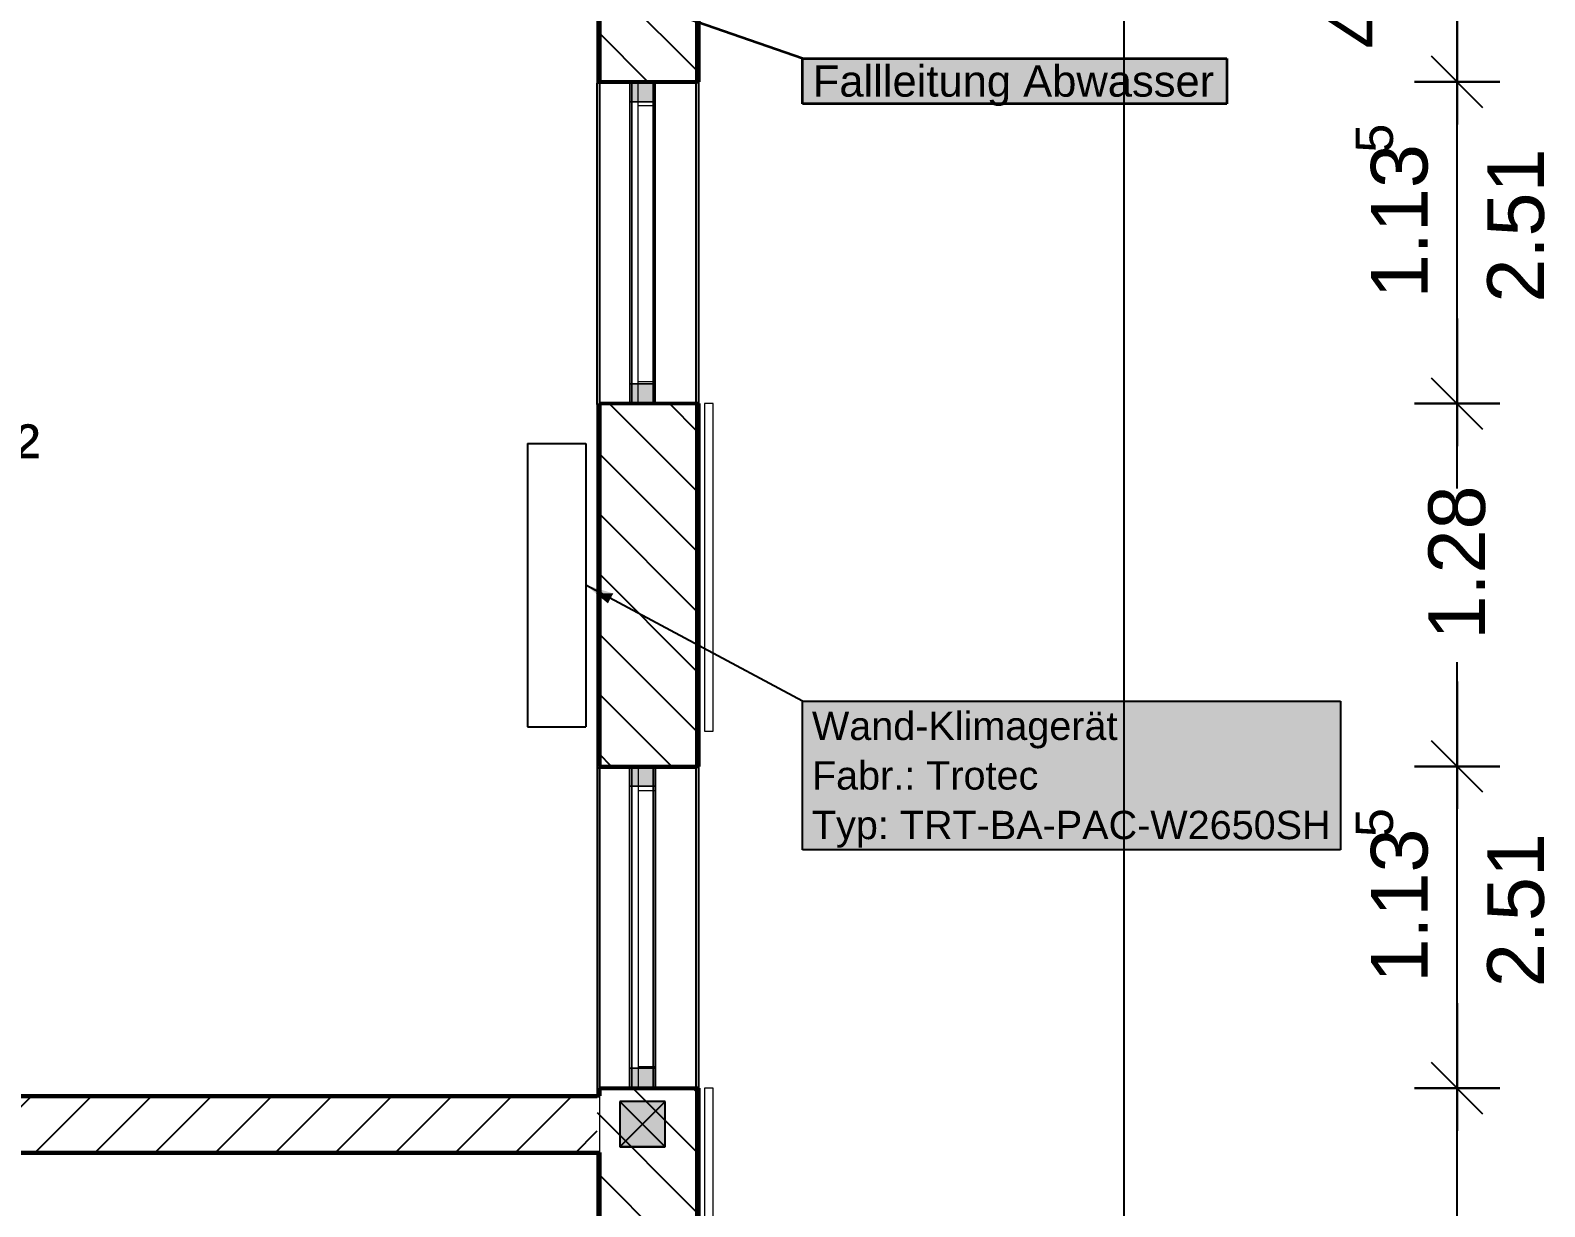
# Model space of a CAD drawing. Extents: x 0 to 756, y -25 to 420.
# Drawn here: x 347.2 to 454.2, y 146.4 to 229.4 of the extents above; entities that cross this region are included whole.
import ezdxf
from ezdxf.lldxf.tags import DXFTag

# ---------------------------------------------------------------- set-up
doc = ezdxf.new("R2010")
doc.units = 0
doc.layers.get('0').update_dxf_attribs({"lineweight": 25})
doc.layers.get('DEFPOINTS').update_dxf_attribs({"lineweight": 25})
for name, color, linetype, lineweight in [('A_Aussenwand', 7, 'Continuous', 25), ('A_Fenster', 7, 'Continuous', 25), ('A_Innenwand', 7, 'Continuous', 25), ('Allgemein01', 7, 'Continuous', 13), ('Fenster', 7, 'Continuous', 13), ('Fensterbank', 7, 'Continuous', 13), ('Fensterbrüstung', 7, 'Continuous', 13), ('H_Heizung', 7, 'Continuous', 25), ('Möblierung', 7, 'Continuous', 13), ('S_Text', 7, 'Continuous', 35), ('Standard', 7, 'Continuous', 25), ('Stütze Holz', 7, 'Continuous', 13), ('Verschattung', 7, 'Continuous', 13), ('Wand Holz nicht tragend', 7, 'Continuous', 13), ('Wand Holz tragend', 7, 'Continuous', 13)]:
    doc.layers.add(name, color=color, linetype=linetype, lineweight=lineweight)
doc.layers.add('A_Geschossdecke', color=7, linetype='Continuous', lineweight=25, true_color=0x008080)
doc.layers.add('Raum', color=250, linetype='Continuous', lineweight=13, true_color=0x333333)
doc.styles.get("Standard").update_dxf_attribs({"font": 'arial.ttf'})
tags = doc.linetypes.add('fein_strichliert', pattern=[4, 1, -2, 1]).pattern_tags.tags
tags[8:9] = [DXFTag(74, 4), DXFTag(75, 0), DXFTag(340, '0'), DXFTag(46, 0.0), DXFTag(50, 0.0), DXFTag(44, 0.0), DXFTag(45, 0.0)]
tags[6:7] = [DXFTag(74, 4), DXFTag(75, 0), DXFTag(340, '0'), DXFTag(46, 0.0), DXFTag(50, 0.0), DXFTag(44, 0.0), DXFTag(45, 0.0)]
tags[4:5] = [DXFTag(74, 4), DXFTag(75, 0), DXFTag(340, '0'), DXFTag(46, 0.0), DXFTag(50, 0.0), DXFTag(44, 0.0), DXFTag(45, 0.0)]
tags = doc.linetypes.add('PUNKT2_S9', pattern=[0.1, 0, -0.1]).pattern_tags.tags
tags[6:7] = [DXFTag(74, 4), DXFTag(75, 0), DXFTag(340, '0'), DXFTag(46, 1.0), DXFTag(50, 0.0), DXFTag(44, 0.0), DXFTag(45, 0.0)]
tags[4:5] = [DXFTag(74, 4), DXFTag(75, 0), DXFTag(340, '0'), DXFTag(46, 1.0), DXFTag(50, 0.0), DXFTag(44, 0.0), DXFTag(45, 0.0)]
tags = doc.linetypes.add('VERDECKT2_S2', pattern=[0.27, 0.2, -0.07]).pattern_tags.tags
tags[6:7] = [DXFTag(74, 4), DXFTag(75, 0), DXFTag(340, '0'), DXFTag(46, 1.0), DXFTag(50, 0.0), DXFTag(44, 0.0), DXFTag(45, 0.0)]
tags[4:5] = [DXFTag(74, 4), DXFTag(75, 0), DXFTag(340, '0'), DXFTag(46, 1.0), DXFTag(50, 0.0), DXFTag(44, 0.0), DXFTag(45, 0.0)]

# ---------------------------------------------------------------- blocks, each defined once
blk = doc.blocks.new('Referenz-A01I5XF3IE')
at = {"layer": 'Allgemein01', "color": 0, "linetype": 'VERDECKT2_S2', "lineweight": -2, "ltscale": 0.25}
blk.add_line((424.49, 414.36), (424.49, 52.45), dxfattribs=at)
at = {"layer": 'Allgemein01', "color": 0}
blk.add_line((387.46, 38.48), (387.46, 384.77), dxfattribs=at)
at = {"layer": 'DEFPOINTS', "color": 0, "linetype": 'Continuous', "lineweight": -2, "ltscale": 0.25}
for p, q in [((394.47, 225.8), (394.47, 225.8)), ((394.47, 225.8), (394.47, 225.8)), ((448.02, 225.8), (448.02, 225.8)), ((394.47, 203.09), (394.47, 203.09)), ((394.47, 203.09), (394.47, 203.09)), ((448.02, 203.09), (448.02, 203.09)), ((394.47, 177.48), (394.47, 177.48)), ((394.47, 177.48), (394.47, 177.48)), ((448.02, 177.48), (448.02, 177.48)), ((387.46, 154.21), (387.46, 154.21)), ((387.46, 154.21), (387.46, 154.21)), ((394.47, 154.77), (394.47, 154.77)), ((394.47, 154.77), (394.47, 154.77)), ((448.02, 154.77), (448.02, 154.77)), ((387.46, 150.21), (387.46, 150.21)), ((387.46, 150.21), (387.46, 150.21)), ((387.46, 150.21), (387.46, 150.21))]:
    blk.add_line(p, q, dxfattribs=at)
at = {"layer": 'DEFPOINTS', "color": 0, "linetype": 'Continuous', "lineweight": 18, "ltscale": 0.18}
for p, q in [((387.46, 154.21), (387.46, 154.21)), ((387.46, 154.21), (387.46, 154.21)), ((387.46, 150.21), (387.46, 150.21))]:
    blk.add_line(p, q, dxfattribs=at)
at = {"layer": 'Fenster', "color": 0, "linetype": 'Continuous', "ltscale": 0.13}
for p, q in [((389.56, 225.8), (389.56, 224.4)), ((391.4, 225.8), (389.56, 225.8)), ((391.4, 224.4), (391.4, 225.8)), ((389.56, 224.4), (391.4, 224.4)), ((389.56, 224.4), (389.56, 204.49)), ((391.4, 224.4), (389.56, 224.4)), ((391.4, 204.49), (391.4, 224.4)), ((389.56, 204.49), (389.56, 203.09)), ((391.4, 204.49), (389.56, 204.49)), ((389.56, 204.49), (391.4, 204.49)), ((391.4, 203.09), (391.4, 204.49)), ((389.56, 203.09), (391.4, 203.09)), ((389.56, 176.08), (389.56, 177.48)), ((389.56, 177.48), (391.4, 177.48)), ((391.4, 177.48), (391.4, 176.08)), ((391.4, 176.08), (389.56, 176.08)), ((389.56, 156.17), (389.56, 176.08)), ((389.56, 176.08), (391.4, 176.08)), ((391.4, 176.08), (391.4, 156.17)), ((389.56, 154.77), (389.56, 156.17)), ((389.56, 156.17), (391.4, 156.17)), ((391.4, 156.17), (389.56, 156.17)), ((391.4, 156.17), (391.4, 154.77)), ((391.4, 154.77), (389.56, 154.77))]:
    blk.add_line(p, q, dxfattribs=at)
for points in [[(389.56, 224.4), (391.4, 225.8), (389.56, 225.8)], [(389.56, 224.4), (391.4, 224.4), (391.4, 225.8)], [(389.56, 203.09), (391.4, 204.49), (389.56, 204.49)], [(389.56, 203.09), (391.4, 203.09), (391.4, 204.49)], [(389.56, 176.08), (391.4, 176.08), (389.56, 177.48)], [(391.4, 176.08), (391.4, 177.48), (389.56, 177.48)], [(389.56, 154.77), (391.4, 154.77), (389.56, 156.17)], [(391.4, 154.77), (391.4, 156.17), (389.56, 156.17)]]:
    blk.add_solid(points, dxfattribs=at)
at = {"layer": 'Fensterbank', "color": 0, "lineweight": 18}
for p, q in [((394.47, 225.8), (394.47, 203.09)), ((394.47, 203.09), (394.47, 225.8)), ((394.47, 177.48), (394.47, 154.77)), ((394.47, 177.48), (394.47, 154.77))]:
    blk.add_line(p, q, dxfattribs=at)
at = {"layer": 'Fensterbrüstung', "color": 0, "linetype": 'Continuous', "ltscale": 0.13}
for p, q in [((387.46, 225.8), (387.46, 203.09)), ((394.47, 203.09), (394.47, 225.8)), ((387.46, 177.48), (387.46, 154.77)), ((394.47, 154.77), (394.47, 177.48))]:
    blk.add_line(p, q, dxfattribs=at)
at = {"layer": 'Möblierung', "color": 0, "linetype": 'VERDECKT2_S2', "lineweight": -2, "ltscale": 0.25}
blk.add_line((424.49, 414.36), (424.49, 52.45), dxfattribs=at)
at = {"layer": 'Raum', "color": 0, "lineweight": -2}
for p, q in [((387.46, 154.21), (387.46, 232.28)), ((312.01, 154.21), (387.46, 154.21)), ((387.46, 150.21), (281.95, 150.21)), ((387.46, 38.48), (387.46, 150.21))]:
    blk.add_line(p, q, dxfattribs=at)
at = {"layer": 'Standard', "color": 0, "linetype": 'PUNKT2_S9', "lineweight": 13, "ltscale": 0.13}
blk.add_line((387.46, 267.69), (387.46, 197.64), dxfattribs=at)
at = {"layer": 'Standard', "color": 0, "lineweight": -2}
for p, q in [((448.02, 225.8), (448.02, 235.48)), ((448.02, 231.81), (448.02, 222.8)), ((448.02, 219.8), (448.02, 228.81)), ((449.82, 224), (446.22, 227.61)), ((446.22, 227.61), (449.82, 224)), ((451.03, 225.8), (445.02, 225.8)), ((445.02, 225.8), (451.03, 225.8)), ((448.02, 203.09), (448.02, 225.8)), ((448.02, 209.09), (448.02, 200.09)), ((448.02, 197.09), (448.02, 206.09)), ((449.82, 201.29), (446.22, 204.89)), ((446.22, 204.89), (449.82, 201.29)), ((451.03, 203.09), (445.02, 203.09)), ((445.02, 203.09), (451.03, 203.09)), ((448.02, 198.04), (448.02, 203.09)), ((448.02, 177.48), (448.02, 184.84)), ((448.02, 183.48), (448.02, 174.48)), ((448.02, 171.48), (448.02, 180.48)), ((449.82, 175.68), (446.22, 179.28)), ((446.22, 179.28), (449.82, 175.68)), ((451.03, 177.48), (445.02, 177.48)), ((445.02, 177.48), (451.03, 177.48)), ((448.02, 154.77), (448.02, 177.48)), ((448.02, 160.77), (448.02, 151.76)), ((448.02, 148.76), (448.02, 157.77)), ((449.82, 152.96), (446.22, 156.57)), ((446.22, 156.57), (449.82, 152.96)), ((451.03, 154.77), (445.02, 154.77)), ((445.02, 154.77), (451.03, 154.77)), ((448.02, 125.34), (448.02, 154.77)), ((388.88, 153.81), (392.08, 150.61)), ((388.88, 150.61), (392.08, 153.81)), ((392.08, 150.61), (388.88, 150.61))]:
    blk.add_line(p, q, dxfattribs=at)
at = {"layer": 'Stütze Holz', "color": 0, "lineweight": -2}
for p, q in [((392.08, 153.81), (388.88, 153.81)), ((388.88, 153.81), (388.88, 150.61)), ((392.08, 150.61), (392.08, 153.81)), ((388.88, 150.61), (392.08, 150.61))]:
    blk.add_line(p, q, dxfattribs=at)
at = {"layer": 'Stütze Holz', "color": 0, "lineweight": 18}
for points in [[(388.88, 150.61), (392.08, 150.61), (388.88, 153.81)], [(392.08, 150.61), (392.08, 153.81), (388.88, 153.81)]]:
    blk.add_solid(points, dxfattribs=at)
at = {"layer": 'Verschattung', "color": 0, "linetype": 'Continuous', "ltscale": 0.13}
for p, q in [((395.47, 203.09), (394.87, 203.09)), ((394.87, 203.09), (394.87, 179.97)), ((395.47, 179.97), (395.47, 203.09)), ((394.87, 179.97), (395.47, 179.97)), ((395.47, 154.77), (394.87, 154.77)), ((394.87, 154.77), (394.87, 131.65)), ((395.47, 131.65), (395.47, 154.77))]:
    blk.add_line(p, q, dxfattribs=at)
at = {"layer": 'Wand Holz nicht tragend', "color": 0, "lineweight": 50}
for p, q in [((387.46, 154.21), (312.01, 154.21)), ((296.4, 150.21), (387.46, 150.21))]:
    blk.add_line(p, q, dxfattribs=at)
at = {"layer": 'Wand Holz tragend', "color": 0, "lineweight": 50}
for p, q in [((394.47, 225.8), (394.47, 235.48)), ((387.46, 232.28), (387.46, 225.8)), ((389.7, 225.8), (387.46, 225.8)), ((391.26, 225.8), (389.7, 225.8)), ((394.47, 225.8), (391.26, 225.8)), ((387.46, 203.09), (389.7, 203.09)), ((387.46, 203.09), (387.46, 177.48)), ((389.7, 203.09), (391.26, 203.09)), ((391.26, 203.09), (394.47, 203.09)), ((394.47, 177.48), (394.47, 203.09)), ((389.7, 177.48), (387.46, 177.48)), ((391.26, 177.48), (389.7, 177.48)), ((394.47, 177.48), (391.26, 177.48)), ((387.46, 154.77), (389.7, 154.77)), ((387.46, 154.77), (387.46, 154.21)), ((389.7, 154.77), (391.26, 154.77)), ((391.26, 154.77), (394.47, 154.77)), ((394.47, 78.21), (394.47, 154.77)), ((387.46, 150.21), (387.46, 78.21))]:
    blk.add_line(p, q, dxfattribs=at)
at = {"layer": 'Wand Holz tragend', "color": 0, "linetype": 'PUNKT2_S9', "lineweight": -2, "ltscale": 0.25}
for p, q in [((391.26, 225.8), (389.7, 225.8)), ((389.7, 225.8), (389.7, 203.09)), ((391.26, 203.09), (391.26, 225.8)), ((389.7, 203.09), (391.26, 203.09)), ((391.26, 177.48), (389.7, 177.48)), ((389.7, 177.48), (389.7, 154.77)), ((391.26, 154.77), (391.26, 177.48)), ((389.7, 154.77), (391.26, 154.77))]:
    blk.add_line(p, q, dxfattribs=at)
at = {"layer": 'Standard', "color": 0, "lineweight": -2, "attachment_point": 1, "rotation": 90}
for s, insert, char_height in [('{\\fArial;48}', (438.93, 228.17), 4.0027), ('{\\fArial;5}', (440.85, 220.8), 2.6418), ('{\\fArial;1.13}', (441.93, 210.53), 4.0027), ('{\\fArial;2.51}', (450.15, 210.22), 4.0027), ('{\\fArial;1.28}', (445.99, 186.43), 4.0027), ('{\\fArial;5}', (440.85, 172.48), 2.6418), ('{\\fArial;1.13}', (441.93, 162.21), 4.0027), ('{\\fArial;2.51}', (450.15, 161.89), 4.0027)]:
    blk.add_mtext(s, dxfattribs=dict(at, insert=insert, char_height=char_height))
at = {"layer": 'Wand Holz tragend', "color": 0, "lineweight": -2, "insert": (341.7, 201.63), "char_height": 4.0027, "attachment_point": 1}
blk.add_mtext('{\\fPosterama Text Light;m²}', dxfattribs=at)
blk = doc.blocks.new('Wand-A01I5XFHIE', base_point=(387.28, 31.48))
at = {"color": 0, "linetype": 'ByBlock', "lineweight": -2, "ltscale": 0.25}
for p, q in [((394.28, 238.15), (394.28, 225.72)), ((387.28, 232.15), (387.28, 225.72)), ((387.28, 203.02), (387.28, 177.38)), ((394.28, 203.02), (394.28, 177.38)), ((387.28, 154.68), (387.28, 154.13)), ((394.28, 154.68), (394.28, 78.18)), ((387.28, 150.13), (387.28, 78.18))]:
    blk.add_line(p, q, dxfattribs=at)
at = {"color": 0, "lineweight": -2}
for p, q in [((387.28, 233.65), (394.28, 226.65)), ((387.28, 229.41), (390.96, 225.72)), ((388.21, 203.02), (394.28, 196.95)), ((392.45, 203.02), (394.28, 201.2)), ((387.28, 199.71), (394.28, 192.71)), ((387.28, 195.47), (394.28, 188.47)), ((387.28, 191.23), (394.28, 184.23)), ((387.28, 186.98), (394.28, 179.98)), ((387.28, 182.74), (392.64, 177.38)), ((387.28, 178.5), (388.39, 177.38)), ((389.88, 154.68), (394.28, 150.28)), ((394.12, 154.68), (394.28, 154.53)), ((387.28, 153.04), (394.28, 146.04)), ((387.28, 148.8), (394.28, 141.8))]:
    blk.add_line(p, q, dxfattribs=at)
blk = doc.blocks.new('Fenster-A01I5XFJIE', base_point=(387.28, 203.02))
at = {"color": 0, "linetype": 'ByBlock', "lineweight": -2, "ltscale": 0.25}
for p, q in [((387.28, 203.02), (387.28, 225.72)), ((394.28, 225.72), (387.28, 225.72)), ((394.28, 203.02), (394.28, 225.72)), ((394.28, 203.02), (387.28, 203.02))]:
    blk.add_line(p, q, dxfattribs=at)
at = {"color": 0, "linetype": 'ByBlock', "lineweight": 18, "ltscale": 0.18}
for p, q in [((390.18, 203.02), (390.18, 225.72)), ((391.38, 203.02), (391.38, 225.72)), ((391.38, 224.12), (390.18, 224.12)), ((391.38, 204.62), (390.18, 204.62))]:
    blk.add_line(p, q, dxfattribs=at)
at = {"color": 0, "linetype": 'fein_strichliert', "lineweight": 18, "ltscale": 0.18}
blk.add_line((391.38, 225.72), (390.18, 225.72), dxfattribs=at)
blk = doc.blocks.new('Fenster-A01I5XFLIE', base_point=(387.28, 154.68))
at = {"color": 0, "linetype": 'ByBlock', "lineweight": -2, "ltscale": 0.25}
for p, q in [((387.28, 177.38), (387.28, 154.68)), ((387.28, 177.38), (394.28, 177.38)), ((394.28, 177.38), (394.28, 154.68)), ((387.28, 154.68), (394.28, 154.68))]:
    blk.add_line(p, q, dxfattribs=at)
at = {"color": 0, "linetype": 'ByBlock', "lineweight": 18, "ltscale": 0.18}
for p, q in [((390.18, 177.38), (390.18, 154.68)), ((391.38, 177.38), (391.38, 154.68)), ((390.18, 175.78), (391.38, 175.78)), ((390.18, 156.28), (391.38, 156.28))]:
    blk.add_line(p, q, dxfattribs=at)
at = {"color": 0, "linetype": 'fein_strichliert', "lineweight": 18, "ltscale": 0.18}
blk.add_line((390.18, 154.68), (391.38, 154.68), dxfattribs=at)
blk = doc.blocks.new('Wand-A01I5XHFIE', base_point=(281.84, 150.13))
at = {"color": 0, "lineweight": -2}
for p, q in [((281.84, 152.37), (283.61, 154.13)), ((283.85, 150.13), (287.85, 154.13)), ((288.09, 150.13), (292.09, 154.13)), ((292.33, 150.13), (296.33, 154.13)), ((296.58, 150.13), (300.58, 154.13)), ((300.82, 150.13), (304.82, 154.13)), ((305.06, 150.13), (309.06, 154.13)), ((309.3, 150.13), (313.3, 154.13)), ((313.55, 150.13), (317.55, 154.13)), ((317.79, 150.13), (321.79, 154.13)), ((322.03, 150.13), (326.03, 154.13)), ((326.27, 150.13), (330.27, 154.13)), ((330.52, 150.13), (334.52, 154.13)), ((334.76, 150.13), (338.76, 154.13)), ((339, 150.13), (343, 154.13)), ((343.25, 150.13), (347.25, 154.13)), ((347.49, 150.13), (351.49, 154.13)), ((351.73, 150.13), (355.73, 154.13)), ((355.97, 150.13), (359.97, 154.13)), ((360.22, 150.13), (364.22, 154.13)), ((364.46, 150.13), (368.46, 154.13)), ((368.7, 150.13), (372.7, 154.13)), ((372.94, 150.13), (376.94, 154.13)), ((377.19, 150.13), (381.19, 154.13)), ((381.43, 150.13), (385.43, 154.13)), ((385.67, 150.13), (387.28, 151.74))]:
    blk.add_line(p, q, dxfattribs=at)
at = {"color": 0, "linetype": 'ByBlock', "lineweight": -2, "ltscale": 0.25}
for p, q in [((281.84, 154.13), (387.28, 154.13)), ((281.84, 150.13), (281.84, 152.57)), ((281.84, 150.13), (387.28, 150.13))]:
    blk.add_line(p, q, dxfattribs=at)
blk = doc.blocks.new('Bauteilbeschriftung-A01I5XNVIE', base_point=(383.25, 224.26))
at = {"color": 0, "linetype": 'ByBlock', "lineweight": -2, "ltscale": 0.35}
blk.add_line((401.78, 227.46), (383.25, 233.88), dxfattribs=at)
at = {"color": 0, "lineweight": -2}
for p, q in [((401.78, 227.46), (431.76, 227.46)), ((401.78, 224.26), (401.78, 227.46)), ((431.76, 227.46), (431.76, 224.26)), ((431.76, 224.26), (401.78, 224.26))]:
    blk.add_line(p, q, dxfattribs=at)
at = {"color": 0, "linetype": 'ByBlock', "lineweight": -2, "ltscale": 0.35}
for points in [[(385.27, 233.6), (383.72, 233.6), (383.25, 233.88)], [(385.01, 232.85), (385.27, 233.6), (383.72, 233.6)]]:
    blk.add_solid(points, dxfattribs=at)
at = {"color": 7, "linetype": 'ByBlock', "lineweight": -2, "ltscale": 0.35, "true_color": 0xffffff}
for points in [[(401.78, 224.26), (431.76, 224.26), (401.78, 227.46)], [(431.76, 224.26), (401.78, 227.46), (431.76, 227.46)]]:
    blk.add_solid(points, dxfattribs=at)
at = {"color": 0, "linetype": 'ByBlock', "lineweight": -2, "ltscale": 0.35, "insert": (402.51, 226.96), "char_height": 2.2, "attachment_point": 1}
blk.add_mtext('{\\fArial;Fallleitung Abwasser}', dxfattribs=at)
blk = doc.blocks.new('Geschossdecke-A01I5XODIE', base_point=(114.28, 31.48))
at = {"color": 0, "linetype": 'ByBlock', "lineweight": -2, "ltscale": 0.25}
blk.add_line((394.28, 31.48), (394.28, 232.15), dxfattribs=at)
blk = doc.blocks.new('Geschossdecke-A01I5XVJIE', base_point=(114.28, 31.48))
at = {"color": 0, "linetype": 'ByBlock', "lineweight": -2, "ltscale": 0.25}
blk.add_line((394.28, 391.53), (394.28, 31.48), dxfattribs=at)
blk = doc.blocks.new('Wand-Klimagerät-A01I5XWDIE', base_point=(382.37, 180.28))
at = {"color": 0, "linetype": 'ByBlock', "lineweight": -2, "ltscale": 0.25}
for p, q in [((382.37, 200.28), (382.37, 180.28)), ((382.37, 200.28), (386.47, 200.28)), ((386.47, 200.28), (386.47, 180.28)), ((382.37, 180.28), (386.47, 180.28))]:
    blk.add_line(p, q, dxfattribs=at)
blk = doc.blocks.new('Bauteilbeschriftung-A01I5XWFIE', base_point=(386.47, 171.59))
at = {"color": 0, "linetype": 'ByBlock', "lineweight": -2, "ltscale": 0.25}
blk.add_line((401.78, 182.09), (386.47, 190.28), dxfattribs=at)
at = {"color": 0, "lineweight": -2}
for p, q in [((401.78, 182.09), (439.79, 182.09)), ((401.78, 171.59), (401.78, 182.09)), ((439.79, 182.09), (439.79, 171.59)), ((439.79, 171.59), (401.78, 171.59))]:
    blk.add_line(p, q, dxfattribs=at)
at = {"color": 0, "linetype": 'ByBlock', "lineweight": -2, "ltscale": 0.25}
for points in [[(388.42, 189.69), (387.18, 189.69), (386.47, 190.28)], [(388.04, 188.99), (388.42, 189.69), (387.18, 189.69)]]:
    blk.add_solid(points, dxfattribs=at)
at = {"color": 7, "linetype": 'ByBlock', "lineweight": -2, "ltscale": 0.25, "true_color": 0xffffff}
for points in [[(401.78, 171.59), (439.79, 171.59), (401.78, 182.09)], [(439.79, 171.59), (401.78, 182.09), (439.79, 182.09)]]:
    blk.add_solid(points, dxfattribs=at)
at = {"color": 0, "linetype": 'ByBlock', "lineweight": -2, "ltscale": 0.25, "char_height": 2, "attachment_point": 1}
for s, insert in [('{\\fArial;Wand-Klimagerät}', (402.45, 181.34)), ('{\\fArial;Fabr.: Trotec}', (402.45, 177.84)), ('{\\fArial;Typ: TRT-BA-PAC-W2650SH}', (402.45, 174.34))]:
    blk.add_mtext(s, dxfattribs=dict(at, insert=insert))

msp = doc.modelspace()

# ---------------------------------------------------------------- block references
at = {"color": 8, "lineweight": 25, "ltscale": 0.25, "true_color": 0x808080}
msp.add_blockref('Referenz-A01I5XF3IE', (0, 0), dxfattribs=at)
at = {"layer": 'A_Aussenwand', "ltscale": 0.25}
msp.add_blockref('Wand-A01I5XFHIE', (387.28, 31.48), dxfattribs=at)
at = {"layer": 'A_Fenster', "ltscale": 0.25}
for name, p in [('Fenster-A01I5XFJIE', (387.28, 203.02)), ('Fenster-A01I5XFLIE', (387.28, 154.68))]:
    msp.add_blockref(name, p, dxfattribs=at)
at = {"layer": 'A_Geschossdecke', "ltscale": 0.25}
for name in ['Geschossdecke-A01I5XVJIE', 'Geschossdecke-A01I5XODIE']:
    msp.add_blockref(name, (114.28, 31.48), dxfattribs=at)
at = {"layer": 'A_Innenwand', "ltscale": 0.25}
msp.add_blockref('Wand-A01I5XHFIE', (281.84, 150.13), dxfattribs=at)
at = {"layer": 'H_Heizung', "color": 1, "ltscale": 0.25, "true_color": 0xff0000}
msp.add_blockref('Wand-Klimagerät-A01I5XWDIE', (382.37, 180.28), dxfattribs=at)
at = {"layer": 'H_Heizung', "color": 7, "ltscale": 0.25}
msp.add_blockref('Bauteilbeschriftung-A01I5XWFIE', (386.47, 171.59), dxfattribs=at)
at = {"layer": 'S_Text', "color": 7, "ltscale": 0.35}
msp.add_blockref('Bauteilbeschriftung-A01I5XNVIE', (383.25, 224.26), dxfattribs=at)

doc.saveas('drawing.dxf')
